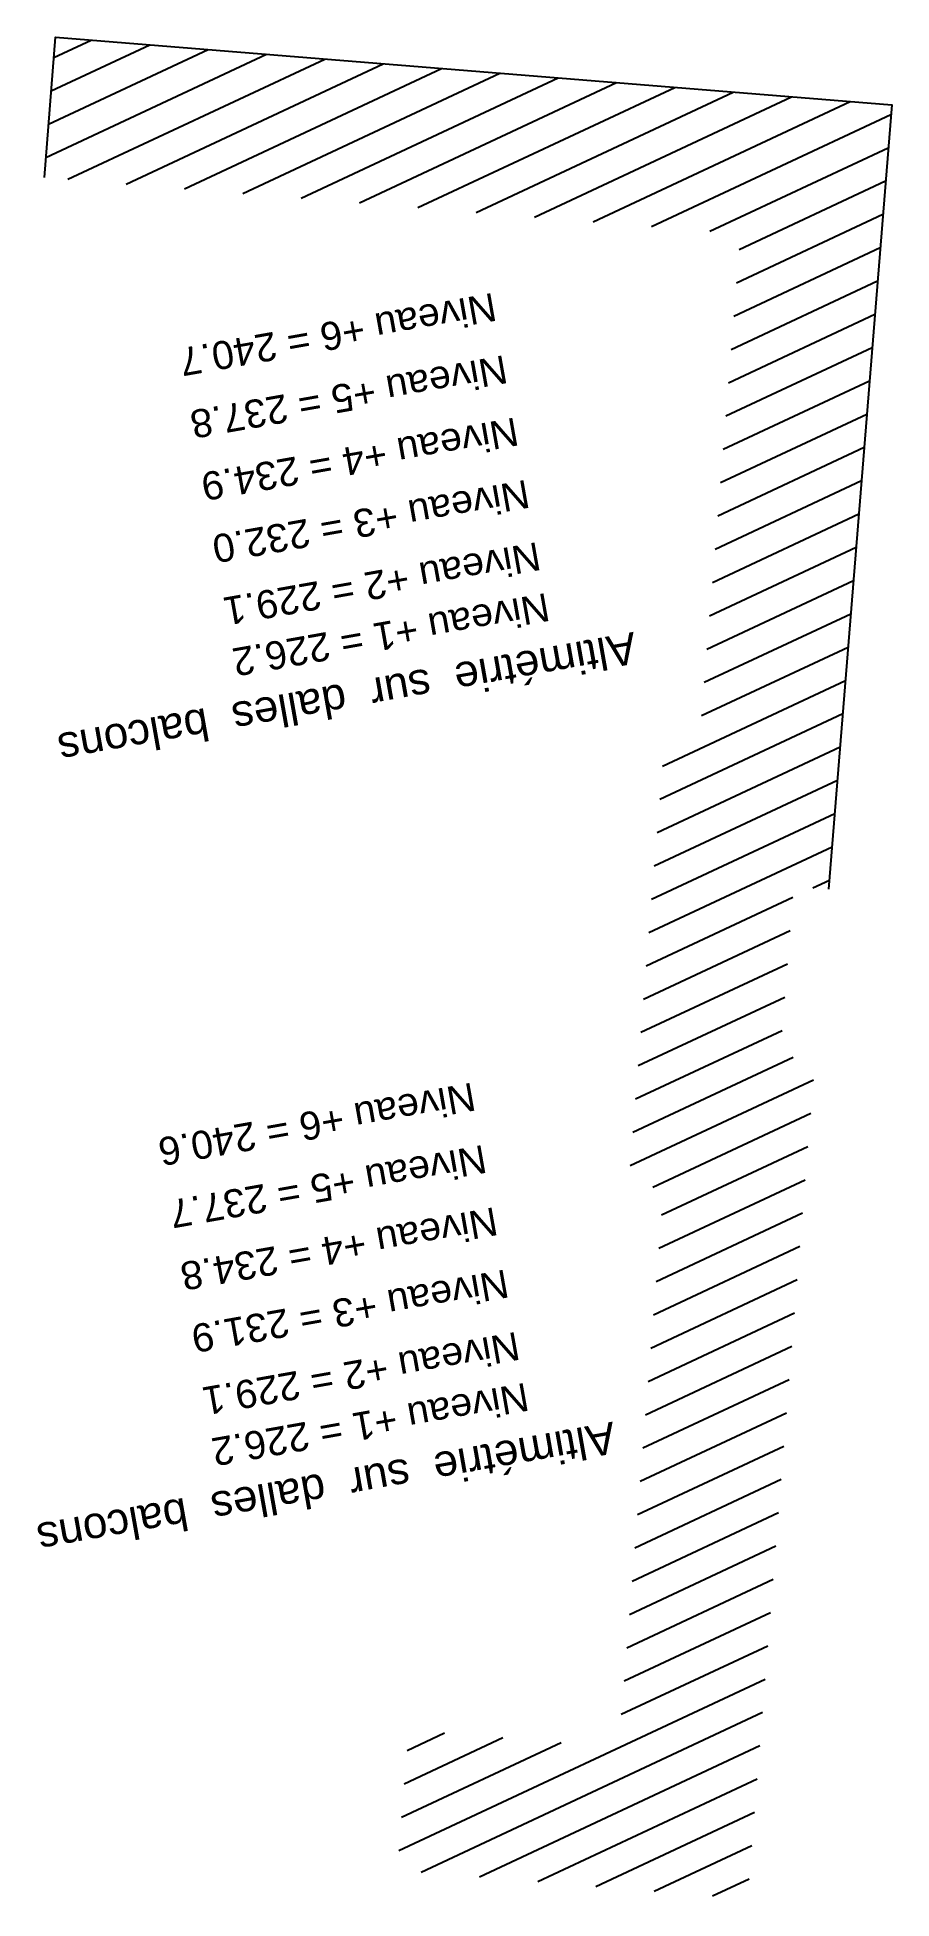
# Model space of a CAD drawing. Header units: centimetres. Extents: x 39595 to 63691, y -25920 to -14518.
# Drawn here: x 39595 to 40811, y -22553 to -19906 of the extents above.
import ezdxf

# ---------------------------------------------------------------- set-up
doc = ezdxf.new("R2010")
doc.units = ezdxf.units.CM
doc.header["$LTSCALE"] = 50.8
doc.layers.add('Fond topo - BAT', color=252, linetype='Continuous', lineweight=25)
doc.layers.add('Fond topo - BAT_HAC', color=252, linetype='Continuous')
doc.layers.add('Fond topo - BAT_TXT', color=252, linetype='Continuous')
doc.styles.add('2000_ARIAL', font='arial.ttf', dxfattribs={"height": 0.4})

msp = doc.modelspace()

# ---------------------------------------------------------------- hatches: boundary and pattern name
at = {"layer": 'Fond topo - BAT_HAC'}
h = msp.add_hatch(dxfattribs=at)
h.set_pattern_fill('ANSI31*129', color=256, scale=12.999999, angle=319.2764, style=0, pattern_type=2)
h.set_pattern_definition([(205.06565, (62536.766, -9215.644), (17.48642, -37.38784), [])])
h.paths.add_polyline_path([(39605.1, -20104.9), (39621.1, -19905.5), (40811, -20001.8), (40721.2, -21117.2), (40671.4, -21113.2), (40652, -21354.8), (40701.8, -21358.8), (40605.6, -22553.2), (40107.3, -22512.4), (40123.6, -22313.1), (40422.4, -22337.5), (40486.4, -21542.1), (40436.6, -21538.1), (40488.1, -20897.8), (40537.9, -20901.8), (40595.6, -20185)])

# ---------------------------------------------------------------- linework, layer by layer
at = {"layer": 'Fond topo - BAT', "ltscale": 2, "flags": 128}
msp.add_lwpolyline([(39605.1, -20104.9), (39621.1, -19905.5), (40811, -20001.8), (40721.2, -21117.2)], dxfattribs=at)

# ---------------------------------------------------------------- texts
at = {"layer": 'Fond topo - BAT_TXT', "style": '2000_ARIAL'}
for s, height, p in [('Niveau +6 = 240.7', 40, (40244.1, -20268.8)), ('Niveau +5 = 237.8', 40, (40259.8, -20357.5)), ('Niveau +4 = 234.9', 40, (40275.5, -20446.1)), ('Niveau +3 = 232.0', 40, (40291.3, -20534.7)), ('Niveau +2 = 229.1', 40, (40307, -20623.3)), ('Niveau +1 = 226.2', 40, (40319.8, -20695.7)), ('Altimétrie  sur  dalles  balcons', 45, (40443.6, -20751.2)), ('Niveau +6 = 240.6', 40, (40214.4, -21392.1)), ('Niveau +5 = 237.7', 40, (40230.1, -21480.7)), ('Niveau +4 = 234.8', 40, (40245.9, -21569.3)), ('Niveau +3 = 231.9', 40, (40261.6, -21657.9)), ('Niveau +2 = 229.1', 40, (40277.3, -21746.6)), ('Niveau +1 = 226.2', 40, (40290.2, -21819)), ('Altimétrie  sur  dalles  balcons', 45, (40413.9, -21874.5))]:
    msp.add_text(s, height=height, rotation=190.0656, dxfattribs=at).set_placement(p)

doc.saveas('drawing.dxf')
